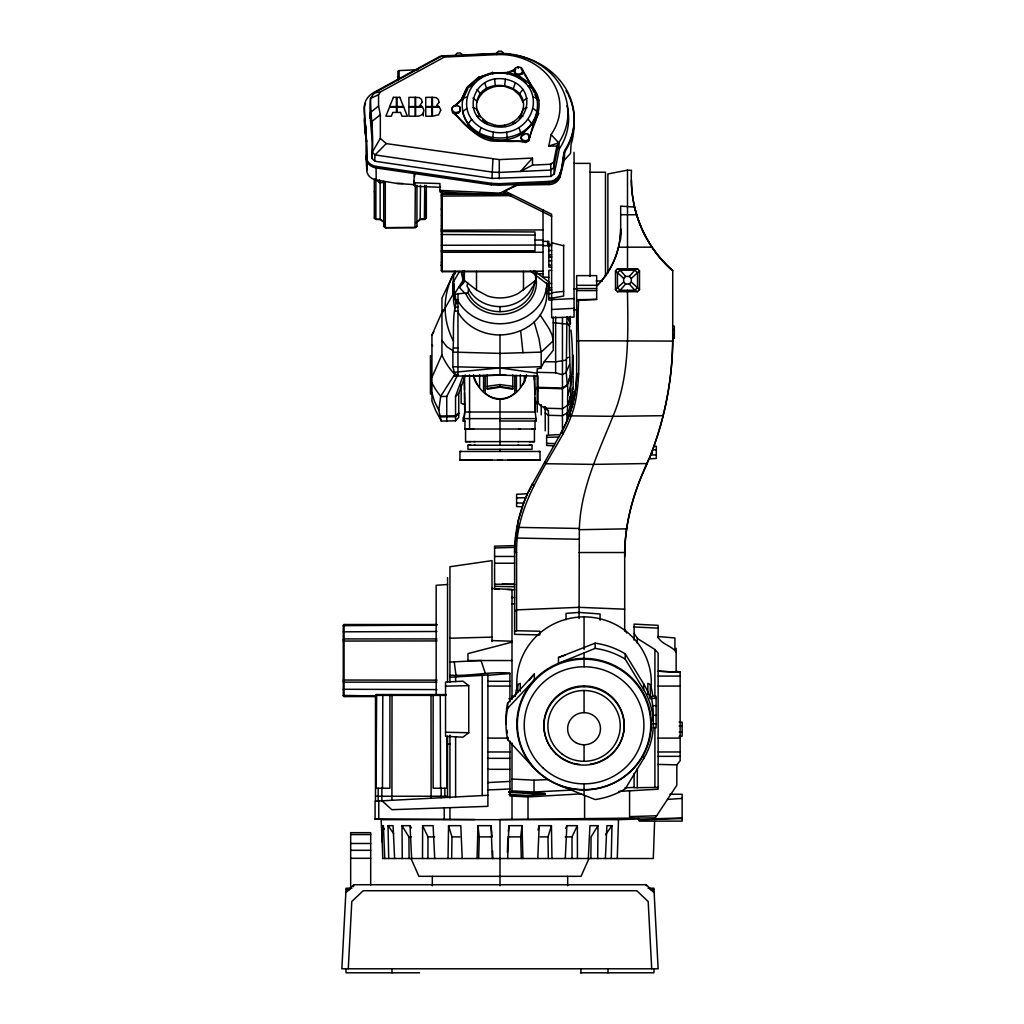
<?xml version="1.0" encoding="UTF-8"?>
<svg xmlns="http://www.w3.org/2000/svg" width="1024" height="1024" viewBox="0 0 1024 1024"><rect width="100%" height="100%" fill="white"/><g stroke="black" fill="none" stroke-linecap="round" stroke-linejoin="round"><path stroke-width="1.5" d="M414.426 184.666L396.89 183.437L376.192 179.981A11.277 9.754 5.4 0 1 366.758 170.112C368.602 149.005 364.762 128.282 364.326 107.379A19.981 17.485 0 0 1 373.722 92.544L439.949 56.384L446.259 56.09M457.958 302.95L456.294 302.95L454.899 293.35A46.835 41.011 0 0 1 454.899 271.194L454.899 271.898M454.899 293.35L463.283 279.859L463.283 270.605M499.29 178.79L499.302 159.603L386.266 143.59L380.326 138.381L380.326 114.752L378.56 105.971L378.56 94.746L380.262 92.058L444.365 57.05L496.845 54.643A59.981 52.506 0 0 1 551.552 80.256A59.981 52.506 0 0 1 551.091 134.566L548.787 146.048L556.915 146.061L558.72 142.861A67.981 59.52 0 0 0 558.029 81.894A67.981 59.52 0 0 0 496.435 53.453L441.882 55.949L374.106 92.954L370.56 98.355C368.256 118.323 373.952 137.984 371.686 158.093L374.707 161.216L491.955 178.419L550.95 176.41L554.291 173.824L559.322 148.864A68.621 60.07 0 0 0 566.989 105.728M672.73 338.355L674.33 338.355L674.33 326.182L672.73 326.106M454.144 284.019L453.146 294.579L453.146 282.266L459.558 271.475M676.134 671.322L680.141 672.013L680.141 760.781L676.851 764.864L676.813 785.293L654.656 818.79L682.138 817.933M422.515 858.509L422.63 825.677L433.126 825.677L434.714 858.509M427.93 858.509L428.006 836.89L422.63 825.677M570.01 414.413C571.942 381.862 568.128 349.402 569.818 316.838M537.216 388.006L562.445 388.774L567.309 385.331L566.246 372.493L566.95 317.043M624.691 631.091L624.691 556.672C624.218 522.355 634.842 489.19 649.126 458.368M570.381 405.811L567.245 415.475L567.603 405.222L562.445 408.691L544.794 408.179L539.482 404.749L537.216 401.267M579.059 618.547L579.341 528.474C580.672 488.781 598.451 452.467 612.966 416.333C629.658 377.165 628.096 333.888 627.494 292.237L627.533 290.278M625.139 543.258C626.957 517.197 634.035 491.686 645.21 468.122C662.733 428.16 672.294 384.755 672.717 341.094L672.73 339.686M590.861 858.509L591.066 836.89L597.99 825.677L589.939 825.677L588.326 858.509M597.683 858.509L597.99 825.677M491.955 178.419L492.928 159.283M455.552 420.8L455.552 396.262L462.95 376.166L465.459 375.194L458.714 393.51L458.752 417.408L455.552 420.8L441.203 421.107L438.797 410.176L440.704 396.198L454.81 374.298L452.89 366.733L452.89 352.102C454.259 336.589 451.968 315.61 456.294 302.95M448.026 858.509L448.55 825.677L460.774 825.677L462.221 858.509M451.648 858.509L451.994 836.89L448.55 825.677M624.691 556.672L625.075 544.589M605.376 858.509L606.899 825.677L611.968 825.677L611.251 858.509M477.069 858.509L477.965 825.677L491.085 825.677L492.045 836.89L479.258 836.89L477.965 825.677M478.669 858.509L479.258 836.89M514.598 631.603L516.595 630.72L516.595 552.461C515.686 508.506 542.528 470.426 563.098 433.869A128.602 125.082 42.1 0 0 571.277 415.859M464.96 421.056L463.962 421.056L464.755 412.032L464.384 376.832M639.066 818.944L618.509 819.674L617.267 858.509M654.605 821.478L653.312 858.509L382.515 858.509M507.366 852.339L507.878 838.438M507.674 858.509L508.89 825.677L522.01 825.677L522.918 858.509M566.874 419.725L567.13 412.954L562.445 415.654L548.429 415.309L545.229 412.941M516.595 630.72L539.827 631.245L539.827 634.918L514.598 634.355L514.598 552.448A140.07 140.032 90 0 1 514.688 547.379L514.765 545.587L494.592 546.176L494.592 589.21L499.2 589.325M537.754 858.509L539.213 825.677L551.437 825.677L551.962 858.509M534.17 485.67L532.442 484.032L531.878 485.069L561.357 432.346C571.29 414.477 576.563 394.138 576.653 373.709L576.653 275.622L596.672 275.622L596.672 299.405L578.65 300.16C576.422 335.424 582.797 371.635 574.336 406.349M414.528 176.896L414.515 173.581L413.862 181.696L415.002 182.797L439.936 183.565L439.936 191.923L499.994 195.187L504.832 192.781L504.832 191.027L517.312 185.165L548.928 184.563L549.005 181.414C564.16 180.39 561.28 160.717 564.672 150.554A74.214 64.973 0 0 0 516.621 55.373M548.928 184.563C555.238 184.64 561.434 179.379 560.205 172.749M565.274 858.509L566.861 825.677L577.357 825.677L577.459 858.509M374.707 161.216L375.027 154.931L386.266 143.59M348.275 968.794L351.795 901.53L363.174 890.726L636.8 890.726L648.179 901.53L651.712 968.794M560.077 176.96L564.237 160.256L564.672 152.102A74.214 64.973 0 0 0 568.179 94.592M654.106 968.794L653.901 972.8L580.365 972.8M574.208 120.243L573.862 126.618A73.869 64.678 0 0 1 571.059 144.269L570.547 153.357L564.237 160.256M607.91 972.8L608.115 968.794M446.746 421.12L446.746 396.467L457.958 374.451L457.971 293.773L468.096 292.877L468.531 288.717L466.982 286.003L467.686 283.046L464.358 280.422L464.358 270.566M454.989 308.787L453.594 301.491L453.594 286.925M514.752 545.958L518.426 519.962L522.522 506.918M528.102 492.454L532.442 484.032C520.922 504.883 514.586 528.602 514.598 552.448L516.595 552.461M440.538 187.29L415.002 186.291L413.862 185.178L414.195 181.03M508.403 831.386L508.89 825.677M453.875 281.152L453.146 288.371L453.875 295.578L456.051 302.554M371.686 158.093C374.426 138.086 370.573 118.272 370.56 98.355L378.56 94.746M369.92 118.259L370.56 112.422L378.56 105.971M371.686 127.014L372.314 121.165L380.326 114.752M521.306 858.509L520.717 836.89L522.01 825.677M463.962 418.65L464.755 412.006L464.563 392.691M526.502 374.95L524.416 382.003A20.019 20.019 0 0 1 522.253 385.216M392.026 694.566L391.923 800.294M493.338 132.134L492.544 139.277C540.237 147.277 557.197 82.97 507.443 72.41L506.637 73.587C464.486 66.675 448.845 122.56 493.338 132.134C535.488 139.046 551.13 83.162 506.637 73.587M505.37 79.194C541.235 86.157 528.346 132.813 494.618 126.528C458.739 119.578 471.629 72.909 505.37 79.194L504.576 86.336L513.037 89.408L519.514 95.078L523.021 102.49M353.498 886.733L353.843 884.723L646.131 884.723L654.106 892.301M596.672 286.08C611.763 271.104 620.646 250.189 620.685 228.902C620.659 249.626 612.365 270.182 597.696 284.877M464.358 278.362L463.974 280.538L459.341 287.373L465.165 293.658M554.291 173.824L553.715 161.933L556.915 146.061M441.946 312.307L431.936 335.091L431.936 401.075L435.789 410.816L441.293 420.864M464.358 280.422L463.846 282.688L459.341 287.373M526.426 375.053C518.003 406.835 481.562 406.554 473.523 374.72M458.714 393.51L455.552 396.262M538.803 113.254L532.89 125.747L529.536 137.754L528.013 134.221L524.877 133.35L521.946 134.694L520.96 138.406L522.483 140.966C494.054 143.334 472.653 137.843 455.373 113.574L458.598 112.947L460.365 110.515L459.648 106.726L456.87 105.178L453.645 105.805L451.878 108.237L452.595 112.602C465.574 122.33 474.701 138.534 492.275 141.056C503.334 141.581 514.778 139.994 525.619 142.426L528.55 141.082C533.222 122.214 547.712 104.55 531.917 86.4L521.37 67.699L518.221 66.829L515.302 68.173L514.304 71.885L515.827 74.458L518.976 75.315L521.907 73.984L522.893 71.232M538.01 829.965L539.213 825.677M535.616 274.189L535.616 280.422L534.387 284.634L531.712 288.166A34.432 30.144 0 0 1 500.339 306.611A34.432 30.144 0 0 1 468.531 288.717M537.216 412.096L537.216 368.845L540.698 368.269L541.171 366.707L541.171 352.128L538.982 338.726L534.17 322.01A46.835 41.011 0 0 0 546.381 288.346M548.326 858.509L547.981 836.89L551.437 825.677M570.394 375.885L567.309 385.331M653.67 446.81C665.971 412.864 672.256 376.883 672.717 340.8L672.73 270.72C644.032 246.08 629.12 207.846 631.501 170.342L627.494 170.138L607.885 173.952L607.885 273.088M570.368 375.514L567.283 384.704L562.445 388.045L537.216 387.302M453.107 340.506A92.07 80.614 0 0 1 453.107 274.918L453.606 273.702L455.347 273.702M567.603 405.325L570.701 396.454M514.304 71.885L515.302 68.173M521.907 73.984L522.893 70.259M520.96 138.406L521.946 134.694M528.55 141.082L529.536 136.781L528.013 134.221M523.584 503.091L522.24 506.816L516.608 506.522L516.608 494.298L527.501 493.734L525.747 497.677A139.994 139.814 89.9 0 0 523.584 503.091L516.608 502.938M652.698 449.766L654.016 446.157L656.32 446.285L656.32 458.458L649.178 458.829L652.698 449.766L656.32 449.843M382.797 694.566L382.464 788.25M423.309 112.947L423.898 110.182L422.541 106.97L415.629 106.97L415.629 116.211L418.854 116.109L421.837 114.79L423.309 112.947L423.309 115.853M431.962 345.139L432.742 345.882M481.05 127.68L478.784 134.285L492.544 139.277M515.302 82.803L513.037 89.408M431.936 377.331L441.946 354.611L441.946 298.138L453.606 273.702M569.485 364.595L566.362 371.661M588.979 858.509L581.056 876.326L418.918 876.326L410.995 858.509M565.555 828.531L566.861 825.677M454.72 105.766L461.184 99.738L467.085 87.258L478.003 77.696L492.544 72.41L493.338 73.587M454.72 106.342L461.184 100.326L467.085 87.834L478.784 77.402L481.05 78.042M478.784 134.285C462.285 124.8 456.883 102.106 468.25 86.618L471.642 86.285M462.554 99.981L467.61 89.267M476.954 110.515C470.643 71.782 539.507 81.075 520.102 116.685M476.954 102.49C480.205 90.701 493.005 84.557 504.576 86.336M572.045 858.509L571.981 836.89L577.357 825.677M540.698 368.269L544.243 361.728L553.229 350.298L553.229 316.928M441.946 313.459L453.146 294.17M380.326 138.381L372.314 152.09L375.027 154.931L492.032 172.07L499.302 172.416L550.694 170.074L553.715 167.731L558.72 142.861L551.091 134.566M643.622 755.84L643.622 758.694L625.242 788.838A78.067 76.365 0 0 1 595.149 799.552L558.49 785.011M494.618 126.528L495.411 125.35C506.982 127.13 519.782 120.986 523.021 109.197L527.027 107.571M605.517 834.688L611.968 825.677M458.598 112.947L460.365 109.555M376.64 694.566L376.026 788.25L389.901 788.25L389.901 695.373L390.694 694.566M471.642 119.45L468.25 123.75L468.25 125.069M522.906 89.459L519.514 93.76L519.514 95.078M629.299 276.429L631.296 278.426L631.296 282.035L629.299 284.032L625.69 284.032L623.693 282.035L623.693 278.426L625.69 276.429L629.299 276.429L634.867 270.182L637.504 268.749L639.501 270.848L639.501 289.613L637.504 291.712L617.485 291.712L615.488 289.613L615.488 270.848L617.485 268.749L637.504 268.749M625.69 284.032L620.122 290.278L617.485 291.712M499.302 159.603L532.493 158.08L520.499 171.456L532.493 165.107L550.694 164.262L553.715 161.933M506.176 723.994A78.067 76.365 0 0 1 507.661 703.078L534.349 674.022L534.349 679.846L507.661 708.301A78.067 76.365 0 0 0 507.661 739.635L534.349 768.486M364.326 118.682L366.08 127.45L366.08 157.606A11.968 10.483 0 0 0 376.077 167.936L491.341 184.845L499.277 185.242L549.005 182.963C564.16 181.939 561.28 162.266 564.672 152.102L564.672 150.554M441.344 198.08L442.138 197.222M615.488 289.613L623.693 282.035M639.501 270.848L631.296 278.426M437.069 624.512L344.064 624.512L343.258 625.318L343.258 695.77L344.064 696.576L375.59 696.576M343.258 639.731L344.064 638.925L436.941 638.925M375.488 801.152L375.488 695.373L376.294 694.566L446.387 694.566M455.77 54.541L457.28 53.069L460.301 52.928L461.978 54.259M458.752 413.632L455.552 416.691L440.102 416.909M496.883 52.723L498.458 51.213A74.342 65.088 0 0 1 501.453 51.213L503.104 52.659M375.898 179.046L375.898 219.469C386.342 218.534 375.885 220.902 374.298 218.061L374.298 179.2M416.934 185.28L416.934 226.304L415.002 227.392L385.306 227.699L383.706 226.304L383.706 181.222M345.869 892.301L353.843 884.723M458.752 412.8L455.552 415.795L439.859 416M469.414 86.912L474.099 82.816M426.342 218.061L424.41 219.149L420.173 219.149L416.128 222.682L420.506 219.469L424.73 219.469L426.342 218.061L426.342 185.421M416.934 226.304L415.322 227.699L385.306 227.699L385.306 182.618L379.456 182.618L375.322 179.008M426.342 191.782L425.536 192.448L425.536 218.163M514.598 611.52L516.595 609.882L579.059 607.322L624.691 609.19M350.464 888.73L345.856 892.48M441.344 208.768L442.138 208.115M467.686 283.046L476.506 290.022L487.45 295.91A35.008 30.643 0 0 0 518.349 293.402L535.616 280.422M534.17 322.01C524.902 330.509 512.435 334.669 499.994 334.976A46.835 41.011 0 0 1 457.958 312.064M343.258 625.664L436.941 625.05M468.736 732.736L462.912 737.203L445.542 736.294L445.542 682.074L462.912 681.165L468.736 685.632L468.736 732.736L445.542 732.237M466.547 108.685L462.554 111.706C471.552 146.752 528.422 146.752 537.434 111.706L533.427 108.685M523.021 101.171L527.027 98.15M441.344 225.843L442.138 225.306M441.344 196.096L511.501 195.622M566.246 372.493L562.445 374.707L555.635 372.774L537.216 372.314M417.779 69.747L399.104 70.592L397.901 71.232L397.901 80.192M515.29 696.115A69.261 67.75 0 0 1 517.76 684.608L520.269 683.315L520.269 691.187M439.936 190.387L499.994 193.139L517.235 184.422L517.312 185.165M441.344 228.813L442.138 228.416M515.635 69.568L507.866 73.101L492.275 73.101L507.866 72.525L515.302 69.133M514.304 70.925L515.827 73.485L518.976 74.355L521.907 73.024M521.946 135.654L524.877 134.323M520.96 137.446L522.483 140.006L525.619 140.877L528.55 139.546M576.653 301.043L578.65 300.16M343.258 631.821L436.941 631.488M643.622 758.694A69.261 67.75 0 0 0 643.622 689.562L625.242 659.098A78.067 76.365 0 0 0 595.149 648.384L558.49 663.322L558.49 657.498L595.149 643.149A78.067 76.365 0 0 1 625.242 653.862L643.622 683.853A69.261 67.75 0 0 1 650.355 698.842L650.355 684.608L647.846 683.315L647.846 694.336M462.554 98.662L466.547 97.037M569.485 357.018L566.669 358.054M441.344 230.221L543.027 229.926M490.842 73.626L478.003 77.696M548.787 146.048L558.72 142.861L559.322 148.864M518.938 78.042L521.203 77.402L521.203 78.707L525.875 82.816M484.672 122.931L486.95 122.278L495.411 125.35M512 642.138L467.968 653.606L467.968 660.685M566.336 360.09L555.635 361.843L544.243 361.728M451.878 108.237L452.595 111.053L455.373 112.614L458.598 111.987M441.344 209.715L442.138 209.562M551.629 298.253L563.648 296L563.648 244.941M374.106 92.954L380.262 92.058M487.181 388.429L499.994 386.65L512.806 388.429M487.181 386.266L499.994 384.589L512.806 386.266M343.258 641.05L437.069 640.947M535.104 403.533L538.022 403.174L538.022 375.962M441.344 245.274L543.027 245.043M509.914 701.901L509.914 673.126C489.83 671.245 470.029 676.531 449.946 675.149M563.648 291.354L551.629 292.71M522.906 116.275L519.514 116.608L519.514 117.926M449.946 677.248L487.898 675.008L487.898 806.336L391.834 809.69L382.054 800.819M487.898 675.29L509.914 673.536M447.552 584.486L436.16 585.293L436.16 695.117M508.979 794.458L528.013 795.456L545.024 794.227L545.024 793.523L508.851 791.629M667.469 799.424L682.138 798.4M618.726 791.437L658.125 789.21L658.125 653.056A584.218 150.771 -88.8 0 1 654.912 649.523M581.466 793.83L528.013 796.928L509.914 795.981L509.914 741.184M548.826 244.506L551.629 244.352M487.898 782.579L509.914 781.402M551.629 309.491L574.054 308.314M560.128 434.547L546.624 435.251L546.624 445.466L553.805 445.85M511.667 603.968L514.598 603.814M449.946 662.08L481.011 660.467L485.261 673.203M679.142 736.358L682.138 736.205L682.138 722.189L679.142 722.035M487.898 795.264L375.091 801.178L375.091 819.456M452.557 55.795L455.706 55.654M461.85 55.373L468.083 55.091M474.304 54.797L489.882 54.093M366.08 156.058A11.968 10.483 0 0 0 376.077 166.387L491.341 183.309L499.277 183.693L549.005 181.414M551.629 299.635L574.054 298.598M512 779.034L534.016 780.198L548.16 779.558M551.629 245.606L543.027 245.696M620.685 214.682L636.595 214.771M535.59 793.83L545.024 793.523M682.138 818.522L638.758 819.878M449.946 638.234L491.981 637.12M629.581 790.733L629.581 816.614L656.64 815.782M499.994 885.76L499.994 819.507L655.27 817.869M541.171 366.707L499.994 367.898L452.89 366.733M494.592 547.968L514.688 547.379M462.95 376.166L499.994 375.155L537.216 376.166M464.026 417.434L463.155 417.446L463.155 421.043M494.298 374.746L505.69 374.746M574.054 309.875L577.011 309.811M672.73 334.835L674.33 334.797M546.624 437.312L558.733 437.056M650.701 455.014L656.32 454.899M516.608 497.882L525.747 497.677M445.542 686.131L468.736 685.632M679.142 732.16L682.138 732.096M634.099 773.427L634.099 787.712L658.125 787.405M579.174 529.69L626.637 528.858M647.219 463.539L593.587 464.384L546.406 463.744L544.678 462.17M576.653 299.686L596.672 299.405M663.245 415.68L612.966 416.333L571.302 415.872L569.434 414.707M553.229 322.701L566.733 324.083M672.717 341.094L576.653 340.736M543.027 241.331L548.826 241.421L548.826 267.085L551.629 267.251M548.826 250.534L551.629 250.509M548.826 283.418L551.629 283.405M479.974 460.109L459.955 460.07L459.955 451.469L540.019 451.469L540.019 460.07L528.294 460.096M459.955 460.07L534.054 460.07M469.363 441.651L470.861 441.651M529.114 445.248L532.019 445.261L532.019 449.318L467.968 449.318L467.968 445.261L470.861 445.248M532.019 445.261L517.99 445.235M540.019 460.07L507.648 460.058M651.93 247.155L618.573 247.206M468.339 429.03L465.562 429.043L465.562 441.664L475.213 441.638M465.562 441.651L468.339 441.638M517.99 441.638L534.426 441.664L534.426 429.043L531.635 429.03M470.067 460.083L474.445 460.058L473.6 460.058M486.17 460.045L479.974 460.07L492.326 460.083M464.755 412.006L535.219 412.006L536.026 418.65M463.962 418.624L536.026 418.624L536.026 421.056L535.014 421.056M463.962 421.018L464.96 421.018L464.96 429.069M464.96 429.03L473.702 429.03M475.213 445.248L467.968 445.261M482.637 460.096L482.227 460.096M485.325 460.096L485.734 460.096M526.374 460.083L525.978 460.083M574.054 163.379L590.067 163.379L590.067 276.493M590.067 172.224L605.478 172.224L605.478 276.493M509.837 194.112L442.138 194.112L441.344 195.11L442.138 194.304L479.923 194.304M501.965 194.304L506.688 194.304M535.014 235.072L441.344 234.534M535.014 240.038L543.027 240.038M543.027 252.262L442.138 252.262L441.344 251.61M543.027 271.206L442.138 271.206L441.344 270.451M441.344 190.938L441.344 270.784L442.138 271.706L535.014 271.706L535.014 273.702L543.027 273.702M596.224 281.011L602.394 281.011M576.653 285.312L596.672 285.312M576.653 288.55L596.672 288.55M574.054 288.896L576.96 288.896M576.653 290.598L596.672 290.598M454.899 294.054L457.971 294.054M456.294 299.802L457.971 299.802M455.04 307.174L457.958 307.174M454.541 311.078L457.958 311.078M453.606 348.019L457.958 348.019M452.89 352.102L499.994 353.395L541.171 352.128L553.229 340.813L552.115 335.066L549.158 328.717L540.198 315.008M454.912 372.198L499.994 367.898L537.216 373.222M454.733 374.451L457.958 374.451M453.862 376.166L499.994 375.155L499.994 334.976M440.678 396.467L446.746 396.467M570.15 396.672L573.146 396.672L573.146 391.053M570.15 397.069L573.146 397.069L573.146 403.994L570.15 403.994M570.15 399.974L573.146 399.974M570.15 402.662L573.146 402.662M570.15 404.352L573.146 404.531M463.155 421.03L463.962 421.043M499.994 421.005L536.026 421.018M520.013 429.018L469.568 429.018L469.568 374.912M473.702 441.638L518.797 441.626M474.086 445.235L518.81 445.235M465.92 460.07L470.502 460.058M579.059 552.525L624.73 552.525M494.592 556.454L514.598 556.454M494.592 563.226L514.598 563.226M494.592 584.243L514.598 584.243M467.968 660.544L512 660.544M658.125 676.083L680.141 676.083M437.069 680.141L343.258 680.038M487.898 681.293L509.914 681.293M436.941 682.163L344.064 682.163L343.258 681.357M487.898 686.067L509.914 686.067M658.125 686.067L680.141 686.067M436.941 689.6L343.258 689.267M375.488 695.373L445.722 695.373M375.539 696.026L343.258 695.411M512 696.384L514.97 696.384M653.158 727.782L656.115 727.782L656.115 696.384L651.674 696.384L651.674 698.419L656.115 698.419M508.851 698.739L512 698.739M651.674 698.419L652.698 705.664L656.115 705.664M652.698 705.664A76.506 76.083 0 0 1 653.312 715.366L656.115 715.366M652.698 723.814L656.115 723.814M487.898 738.112L508.339 738.112M658.125 738.112L680.141 738.112M446.63 744.115L449.946 744.115M487.898 751.974L509.914 751.974M658.125 751.974L680.141 751.974M658.125 756.339L680.141 756.339M487.898 758.336L509.914 758.336M487.898 769.318L509.914 769.318M669.939 794.253L682.138 794.253L682.138 821.12L639.347 821.12L638.093 818.458M375.488 796.25L447.552 796.25M618.509 819.674L381.133 819.674L382.208 842.138M382.746 858.509L381.683 825.677L383.411 825.677L384.755 858.509M388.723 858.509L388.019 825.677L393.075 825.677L394.611 858.509M402.291 858.509L401.984 825.677L410.035 825.677L411.405 827.968M350.669 834.573L370.688 834.573M401.984 825.677L408.909 836.89L411.392 836.89M428.006 836.89L434.714 836.89M451.994 836.89L459.866 836.89M507.942 836.89L520.717 836.89M540.109 836.89L547.981 836.89M565.261 836.89L571.981 836.89M350.669 843.494L370.688 843.494M350.669 850.304L370.688 850.304M350.669 858.304L370.688 858.304M351.923 888.218L346.086 888.218L341.862 968.794L658.125 968.794L653.901 888.218L648.064 888.218M346.022 889.37L349.568 889.37M650.995 889.37L653.952 889.37M419.61 972.8L346.074 972.8L345.869 968.794M518.797 429.018L535.014 429.03M497.587 460.109L499.149 460.045M500.838 460.045L502.387 460.096M531.635 441.638L534.426 441.651M514.253 460.045L520.013 460.07M382.042 818.88L375.091 818.906L474.65 819.52M529.114 441.651L530.611 441.651M538.662 451.456L540.019 451.469M459.955 451.469L461.325 451.469M396.89 183.437L403.021 183.488M579.059 539.251L515.341 538.022M579.341 528.474L519.027 527.398L517.069 526.285M551.629 270.438L548.826 270.374L548.826 299.981L551.629 300.134M672.73 329.715L674.33 329.754M546.624 443.405L555.072 443.597M679.142 726.234L682.138 726.298M502.285 584.205L514.598 584.474M494.592 586.33L514.598 586.778M658.125 764.416L676.851 764.864M506.906 589.517L514.598 589.722M511.526 597.478L514.598 597.581M491.981 640.563L512 641.254M548.826 254.771L551.629 254.861M548.826 287.654L551.629 287.757M548.826 260.698L551.629 260.813M548.826 265.088L551.629 265.19M548.826 293.594L551.629 293.696M548.826 297.971L551.629 298.086M634.099 626.957L658.125 628.122M548.826 256.768L551.629 256.922M548.826 256.947L551.629 257.088M548.826 289.664L551.629 289.805M548.826 289.83L551.629 289.984M512 790.874L534.016 792.013A137.062 2.394 -3 0 1 573.696 790.016M508.851 791.898L512 792.064L512 743.027M491.981 588.48L512 589.53L512 699.034M508.851 792.333L545.024 794.227M548.826 277.376L543.027 276.979L543.027 209.651M658.125 636.518L674.931 637.99L674.931 649.357M528.333 86.285L531.738 86.618L533.632 91.955M477.069 116.275L480.461 116.608L486.95 122.278L486.95 123.597M441.344 215.104L442.138 215.206M374.298 218.061L376.23 219.149M385.638 227.392L384.499 226.394L384.499 222.682L380.134 219.469L380.134 182.157M383.706 226.304L384.499 226.394M441.344 250.662L535.014 250.803L535.014 231.962L441.344 231.565M578.65 374.093L576.653 373.709C576.538 394.138 571.302 414.49 561.357 432.346L563.098 433.869M551.629 242.739L563.648 245.798M464.717 404.403L461.158 403.456L461.158 384.947M515.302 122.931L513.037 122.278L513.037 123.597M441.344 230.144L442.138 230.451M533.427 97.037L537.434 98.662M472.96 107.571L476.954 109.197L480.461 116.608M397.901 76.838L399.104 77.363M441.882 55.949L444.365 57.05M504.154 192.717L551.629 216.307M504.832 191.027L551.629 214.272L551.629 317.709L574.054 317.056L574.054 152.32M617.485 268.749L620.122 270.182L625.69 276.429M637.504 291.712L634.867 290.278L629.299 284.032M441.344 264.282L442.138 264.755M629.581 816.614L632.73 818.547M452.774 350.554L446.861 346.739L441.946 340.429M549.312 282.33L534.016 270.515M549.312 285.747L530.406 271.078M544.794 408.179L548.429 410.893L548.429 434.125M472.96 98.15L476.954 101.171M654.118 892.48L649.523 888.73M374.298 191.782L375.091 192.448L375.091 218.163M441.344 265.395L442.138 266.074M538.803 100.326L532.89 87.834L521.37 69.248L521.37 67.699M529.395 85.888L531.738 87.936M482.624 119.808L485.862 122.65M381.466 220.032L384.499 222.682M631.296 282.035L639.501 289.613M623.693 278.426L615.488 270.848M424.41 219.149L424.73 185.267M420.173 219.149L420.506 185.267M415.002 227.392L415.322 185.728M432.333 694.566L433.139 695.373L433.139 788.25L447.002 788.25L447.002 736.294M441.344 262.298L442.138 263.155M676.134 652.173C671.616 645.542 661.978 644.595 658.125 637.389M544.781 406.669L548.429 410.893M441.344 265.267L442.138 266.266M528.333 119.45L531.738 123.75L531.738 125.069M477.069 89.459L480.461 93.76L480.461 95.078M381.683 825.677L384.294 829.107M569.664 326.413L566.938 322.714M388.019 825.677L393.677 833.587M504.576 125.35L505.37 126.528M624.691 629.517L626.701 632.986M431.962 392.768L434.368 401.126L438.797 410.176M534.899 94.63L537.434 99.981M477.542 111.744L479.296 115.456M544.09 407.04L545.229 409.523M567.398 316.941L569.664 322.202M518.938 127.68L521.203 134.285M484.672 82.803L486.95 89.408M440.243 694.566L440.576 788.25M496.435 53.453L496.845 54.643M460.365 110.515L459.648 106.726M364.326 120.23L365.005 132.826L366.771 141.619M646.131 884.723L646.31 885.734M520.653 330.778L522.957 352.691M506.637 132.134L507.443 139.277M494.618 79.194L495.411 86.336M431.002 694.566L431.117 798.246M454.246 661.862L455.936 675.149M452.774 275.162L452.89 276.48M453.107 274.918L453.338 277.325M580.736 968.794L581.082 972.8M567.13 412.954L567.245 415.475M366.08 157.606L366.758 170.112M391.859 968.794L392.077 972.8M410.035 825.677L411.648 858.509M570.202 316.25L570.445 324.301M550.95 176.41L550.694 164.262M492.557 850.803L492.838 858.509M491.085 825.677L492.301 858.509M534.861 394.304L534.426 375.334L535.219 412.045L534.976 398.17M627.52 270.182L627.494 170.138M631.501 180.147C631.347 214.438 646.848 248.256 672.73 270.72C653.914 254.054 640.141 231.654 634.56 207.078L620.685 206.118L620.685 239.142M464.512 390.067L464.384 379.2M534.438 376.794L534.477 379.738M408.909 836.89L409.114 858.509M376.192 179.981L376.077 166.387M676.134 648.346L676.134 671.667M658.125 637.978L658.125 625.357L634.099 624.102L634.099 640.038M654.912 697.037L654.912 649.498L637.299 638.426L637.299 643.187M654.912 727.142L654.912 787.366M652.314 451.354L652.314 453.389M643.622 683.853L643.622 689.562M637.299 768.691L637.299 787.75M625.242 653.862L625.242 659.098M600.077 620.262L600.077 613.978L579.059 612.416L566.042 613.389L566.042 619.776M595.149 643.149L595.149 648.384M584.602 795.238L584.602 819.098M517.171 689.562A67.251 65.792 0 0 1 584.064 616.896L584.064 649.459M584.064 652.941L584.064 666.765M584.064 685.965L584.064 686.694M584.064 690.496L584.064 712.666M584.064 744.781L584.064 761.293M584.064 783.859L584.064 795.2M573.146 355.162L573.146 364.685M573.146 365.146L573.146 374.541M573.146 375.91L573.146 381.555M573.146 381.939L573.146 389.402M567.616 405.427L567.616 395.405L570.701 386.099A321.062 281.075 0 0 0 570.995 330.138M567.667 876.326L567.667 885.76M562.445 317.542L562.445 433.152M556.339 178.79L556.339 180.339M555.635 316.89L555.635 372.774M547.635 241.434L547.635 245.786M546.829 284.147L546.829 293.978M545.229 406.938L545.229 430.835M541.222 404.685L541.222 414.874M535.014 421.018L535.014 429.069M534.016 780.198L534.016 792.013M532.493 158.08L532.493 165.107M529.536 136.781L529.536 138.33M528.013 795.456L528.013 819.379M525.619 140.877L525.619 142.426M524.416 375.693L524.416 382.003M523.482 271.322L523.482 290.022M522.483 140.006L522.483 141.555M520.371 374.746L520.371 387.226M518.976 74.355L518.976 75.315M518.221 66.829L518.221 68.378M517.76 684.608L517.76 692.506M516.403 375.36L516.403 391.194M515.827 73.485L515.827 74.458M514.803 375.514L514.803 392.794M512.806 374.912L512.806 389.286L499.994 387.187L487.181 389.286L487.181 374.912M512 796.096L512 819.469M507.661 703.078L507.661 708.301M507.661 737.024L507.661 739.635M507.443 72.41L507.443 73.715M499.994 193.139L499.994 195.187M499.994 306.611L499.994 311.667M499.994 384.589L499.994 386.65M499.994 399.296L499.994 445.235M499.994 449.293L499.994 451.43M499.277 183.693L499.277 185.242M492.544 72.41L492.544 73.715M491.981 641.69L491.981 560.627L449.946 566.746L449.946 681.984M491.341 183.309L491.341 184.845M485.184 375.514L485.184 392.794M483.571 375.36L483.571 391.194M482.227 675.11L482.227 795.558M479.603 374.746L479.603 387.226M478.784 77.402L478.784 78.707M476.506 271.322L476.506 290.022M468.25 86.618L468.25 87.936M456.87 105.178L456.87 106.15M455.616 677.478L455.616 681.549M455.616 736.819L455.616 796.954M455.373 112.614L455.373 114.163M453.645 105.805L453.645 106.765M452.595 111.053L452.595 112.602M449.946 735.155L449.946 798.042M449.946 807.667L449.946 819.456M447.552 577.638L447.552 681.971M447.552 736.358L447.552 797.376M444.851 788.25L444.851 797.517M444.224 807.859L444.224 819.43M442.138 191.488L442.138 271.706M441.178 788.25L441.178 797.722M432.307 876.326L432.307 885.76M430.438 355.546L430.438 394.15M415.002 182.797L415.002 186.291M413.862 181.696L413.862 185.178M399.104 70.592L399.104 79.091M381.862 788.25L381.862 800.819M379.456 179.725L379.456 182.618M378.765 800.986L378.765 818.957M378.189 788.25L378.189 801.011M373.722 92.544L373.722 94.093M370.688 885.005L370.688 832.678L350.669 832.678L350.669 888.141M365.005 132.826L364.326 108.928A19.981 17.485 0 0 1 365.453 103.142M344.064 624.512L344.064 696.576M509.914 788.966A202.611 35.136 -3 0 1 487.898 789.888M624.947 787.776A137.062 2.394 -3 0 1 634.112 787.443M637.338 638.17A580.134 149.645 -88.9 0 1 634.138 633.421M506.035 53.926A74.214 64.973 0 0 1 510.605 54.387M566.054 90.624A74.214 64.973 0 0 1 567.514 93.261M650.355 684.608A69.261 67.75 0 0 1 652.826 696.115M507.354 732.928A78.067 76.365 0 0 1 506.842 729.971M529.459 679.936A67.251 65.792 0 0 1 534.349 674.022M558.49 657.498A67.251 65.792 0 0 1 565.363 655.155M584.064 616.896A67.251 65.792 0 0 1 650.944 689.562M653.312 715.366A76.506 66.266 0 0 1 653.043 721.011M572.211 762.906A40.218 39.347 0 0 1 552.602 700.787A40.218 39.347 0 0 1 618.893 705.638A40.218 39.347 0 0 1 590.054 764.211M579.558 764.403A40.218 39.347 0 0 1 573.645 763.315M514.138 393.446A20.019 20.019 0 0 1 485.837 393.446M479.027 386.65A20.019 20.019 0 0 1 473.856 377.677M574.323 406.349A128.64 125.376 35.7 0 1 571.302 415.872M546.829 282.739A46.835 41.011 0 0 1 510.618 322.675A46.835 41.011 0 0 1 457.971 300.864M454.81 374.298A68.378 59.533 12.5 0 1 441.779 354.598M441.779 312.896A68.378 59.533 12.5 0 1 443.034 310.195M535.334 274.854A36.429 31.898 0 0 1 510.771 313.024A36.429 31.898 0 0 1 465.856 293.696M440.704 396.198A68.378 59.52 12.4 0 1 431.936 382.746M431.936 335.066A68.378 59.52 12.4 0 1 433.766 331.738M534.413 281.523A34.432 30.144 0 0 1 506.598 311.104A34.432 30.144 0 0 1 468.096 292.877M463.283 279.859A38.835 33.997 0 0 1 461.402 272.538M537.971 390.938A36.467 5.03 68.9 0 1 537.216 389.184M567.565 385.139A566.63 213.005 -42.7 0 1 567.91 395.2M572.352 388.032A321.062 281.075 0 0 1 570.778 409.715M617.446 272.858L617.446 287.603L620.122 290.278L634.867 290.278L637.542 287.603L637.542 272.858L634.867 270.182L620.122 270.182L617.446 272.858M440.717 110.182L438.643 114.79L432.435 116.211L432.435 106.957L439.373 106.957L440.717 110.182M422.195 102.246L419.942 105.28L422.182 106.56L415.629 106.56L415.629 97.344L419.213 97.587L421.453 99.328L422.195 102.246M438.989 102.374L436.762 105.28L438.989 106.573L432.435 106.573L432.435 97.344L436.147 97.626L438.349 99.443L438.989 102.374M389.606 106.982L385.869 116.211L391.296 116.211L392.845 112.435L396.442 112.435L396.403 106.982L389.606 106.982M393.408 97.344L389.606 106.534L396.403 106.534L396.39 97.344L393.408 97.344M399.834 97.344L396.954 97.344L396.954 106.547L403.456 106.547L399.834 97.344M415.168 97.344L408.922 97.344L408.922 106.547L415.168 106.547L415.168 97.344M431.987 97.344L425.741 97.344L425.741 106.56L431.987 106.56L431.987 97.344M403.648 106.982L396.954 106.982L396.954 112.422L400.563 112.422L401.984 116.211L407.398 116.211L403.648 106.982M415.168 106.982L408.922 106.982L408.922 116.211L415.168 116.211L415.168 106.982M431.987 106.97L425.741 106.97L425.741 116.211L431.987 116.211L431.987 106.97M680.141 672.307L658.125 671.168L680.141 672.333M544.55 777.37A67.226 65.754 0 0 0 650.918 731.034A67.226 65.754 0 0 0 556.71 664.09A67.226 65.754 0 0 0 544.55 777.37M544.858 777.178A66.688 65.229 0 0 0 650.381 731.226A66.688 65.229 0 0 0 556.941 664.819A66.688 65.229 0 0 0 544.858 777.178M543.347 768.23A59.853 58.547 0 0 0 642.406 738.342A59.853 58.547 0 0 0 566.413 669.376A59.853 58.547 0 0 0 543.347 768.23M555.725 753.613A40.077 39.206 0 0 0 622.771 736.038A40.077 39.206 0 0 0 573.683 688.026A40.077 39.206 0 0 0 555.725 753.613M561.69 753.715A36.186 35.405 0 0 0 619.878 730.931A36.186 35.405 0 0 0 570.611 693.03A36.186 35.405 0 0 0 561.69 753.715M575.846 742.63A16.41 16.051 0 0 0 600.474 728.717A16.41 16.051 0 0 0 575.846 714.816A16.41 16.051 0 0 0 575.846 742.63"/></g></svg>
